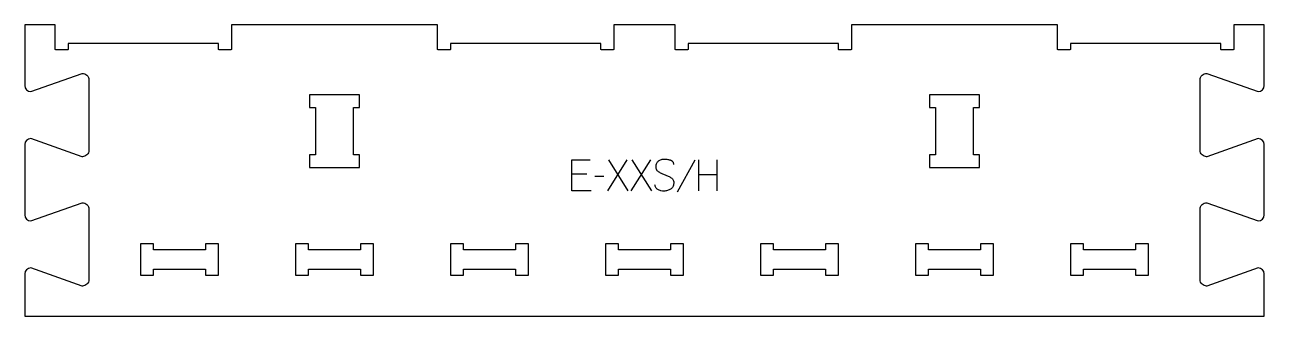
# Model space of a CAD drawing. Extents: x 0 to 1200, y 0 to 282.
import ezdxf

# ---------------------------------------------------------------- set-up
doc = ezdxf.new("R2010")
doc.units = 0
for name, color, linetype in [('1_ANYTOOL_1MMDEEP_LABELS_S', 2, 'CONTINUOUS'), ('3_ANYTOOL_CUTTHROUGH_INSID', 4, 'CONTINUOUS'), ('4_ANYTOOL_CUTTHROUGH_OUTSI', 5, 'CONTINUOUS')]:
    doc.layers.add(name, color=color, linetype=linetype)

msp = doc.modelspace()

# ---------------------------------------------------------------- linework, layer by layer
at = {"layer": '1_ANYTOOL_1MMDEEP_LABELS_S'}
for p, q in [((582.778572, 151.187286), (563.878572, 121.187286)), ((584.021429, 121.187286), (565.078572, 151.187286)), ((605.492857, 151.187286), (586.592857, 121.187286)), ((606.735714, 121.187286), (587.792857, 151.187286)), ((648.435714, 150.715857), (631.25, 119.944429)), ((651.907143, 151.187286), (651.907143, 121.187286)), ((670.207143, 121.187286), (670.207143, 151.187286)), ((543.95, 137.258715), (529.292857, 137.258715)), ((560.45, 135.073), (551.664286, 134.987286)), ((670.207143, 136.487286), (651.907143, 136.487286))]:
    msp.add_line(p, q, dxfattribs=at)
msp.add_lwpolyline([(548.235714, 121.187286), (529.292857, 121.187286), (529.292857, 151.187286), (547.121429, 151.187286)], dxfattribs=at)
msp.add_lwpolyline([(628.121429, 146.601572, 0.071867), (627.928315, 147.938178, 0.100684), (627.301786, 149.119429, 0.047558), (626.827232, 149.595879, 0.038563), (626.277232, 149.984607, 0.037928), (625.580045, 150.332076, 0.026634), (624.842857, 150.587286, 0.028461), (621.819524, 151.273269, 0.041577), (618.735714, 151.530143, 0.036938), (617.233355, 151.419003, 0.041531), (615.767857, 151.074786, 0.041583), (614.39048, 150.497578, 0.038125), (613.121429, 149.708715, 0.057611), (612.051276, 148.71681, 0.065808), (611.257143, 147.496215, 0.06469), (610.779647, 146.03666, 0.046778), (610.635714, 144.501572, 0.052235), (610.79807, 142.951729, 0.075448), (611.342857, 141.501572, 0.076671), (612.258949, 140.328519, 0.061023), (613.464286, 139.444429, 0.021951), (616.49314, 137.917083, 0.018213), (619.635714, 136.637286, -0.02405), (622.737199, 135.331824, -0.02981), (625.678572, 133.701572, -0.068439), (626.819873, 132.735641, -0.079282), (627.628572, 131.483715, -0.076308), (628.053571, 129.905033, -0.047772), (628.078572, 128.258715, -0.046243), (627.785337, 126.577755, -0.06359), (627.135714, 125.006929, -0.064671), (626.162891, 123.72274, -0.057073), (624.907143, 122.708715, -0.067522), (621.938835, 121.345804, -0.070793), (618.714286, 120.844429, -0.064027), (615.575271, 121.206944, -0.070447), (612.65, 122.387286, -0.054374), (611.491583, 123.236919, -0.074742), (610.592857, 124.348, -0.075199), (610.06985, 125.654379, -0.057737), (609.907143, 127.058715)], format="xyb", dxfattribs=at)
at = {"layer": '3_ANYTOOL_CUTTHROUGH_INSID'}
for points in [[(275.5, 143.5), (324, 143.5), (324, 156), (318, 156), (318, 201.5), (324, 201.5), (324, 214), (275.5, 214), (275.5, 201.5), (281.5, 201.5), (281.5, 156), (275.5, 156)], [(875.5, 143.5), (924, 143.5), (924, 156), (918, 156), (918, 201.5), (924, 201.5), (924, 214), (875.5, 214), (875.5, 201.5), (881.5, 201.5), (881.5, 156), (875.5, 156)], [(149.75, 45.5), (175, 45.5), (175, 39.5), (187.5, 39.5), (187.5, 70), (175, 70), (175, 64), (149.75, 64), (124.5, 64), (124.5, 70), (112, 70), (112, 39.5), (124.5, 39.5), (124.5, 45.5)], [(325, 64), (274.5, 64), (274.5, 70), (262, 70), (262, 39.5), (274.5, 39.5), (274.5, 45.5), (325, 45.5), (325, 39.5), (337.5, 39.5), (337.5, 70), (325, 70)], [(449.75, 45.5), (475, 45.5), (475, 39.5), (487.5, 39.5), (487.5, 70), (475, 70), (475, 64), (424.5, 64), (424.5, 70), (412, 70), (412, 39.5), (424.5, 39.5), (424.5, 45.5)], [(625, 64), (574.5, 64), (574.5, 70), (562, 70), (562, 39.5), (574.5, 39.5), (574.5, 45.5), (625, 45.5), (625, 39.5), (637.5, 39.5), (637.5, 70), (625, 70)], [(749.75, 45.5), (775, 45.5), (775, 39.5), (787.5, 39.5), (787.5, 70), (775, 70), (775, 64), (749.75, 64), (724.5, 64), (724.5, 70), (712, 70), (712, 39.5), (724.5, 39.5), (724.5, 45.5)], [(925, 64), (874.5, 64), (874.5, 70), (862, 70), (862, 39.5), (874.5, 39.5), (874.5, 45.5), (925, 45.5), (925, 39.5), (937.5, 39.5), (937.5, 70), (925, 70)], [(1049.75, 45.5), (1075, 45.5), (1075, 39.5), (1087.5, 39.5), (1087.5, 70), (1075, 70), (1075, 64), (1049.75, 64), (1024.5, 64), (1024.5, 70), (1012, 70), (1012, 39.5), (1024.5, 39.5), (1024.5, 45.5)]]:
    msp.add_lwpolyline(points, close=True, dxfattribs=at)
at = {"layer": '4_ANYTOOL_CUTTHROUGH_OUTSI'}
msp.add_lwpolyline([(1199.5, 222.831361), (1199.5, 281.5), (1170, 281.5), (1170, 257.75, -0.414214), (1169.75, 257.5), (1157.75, 257.5, -0.414214), (1157.5, 257.75), (1157.5, 263.5), (1087.75, 263.5), (1012, 263.5), (1012, 257.75, -0.414214), (1011.75, 257.5), (999.75, 257.5, -0.414214), (999.5, 257.75), (999.5, 281.5), (800, 281.5), (800, 257.75, -0.414214), (799.75, 257.5), (787.75, 257.5, -0.414214), (787.5, 257.75), (787.5, 263.5), (749.75, 263.5), (642, 263.5), (642, 257.75, -0.414214), (641.75, 257.5), (629.75, 257.5, -0.414214), (629.5, 257.75), (629.5, 281.5), (570, 281.5), (570, 257.75, -0.414214), (569.75, 257.5), (557.75, 257.5, -0.414214), (557.5, 257.75), (557.5, 263.5), (412, 263.5), (412, 257.75, -0.414214), (411.75, 257.5), (399.75, 257.5, -0.414214), (399.5, 257.75), (399.5, 281.5), (200, 281.5), (200, 257.75, -0.414214), (199.75, 257.5), (187.75, 257.5, -0.414214), (187.5, 257.75), (187.5, 263.5), (42, 263.5), (42, 257.75, -0.414214), (41.75, 257.5), (29.75, 257.5, -0.414214), (29.5, 257.75), (29.5, 281.5), (0, 281.5), (0, 222.831361, 0.412073), (5.707953, 217.081514), (55.667412, 234.567466, -0.084369), (55.75, 234.581501, -0.414214), (62, 228.331501), (62, 160.331501, -0.414214), (55.75, 154.081501, -0.084369), (55.667412, 154.095537), (5.707953, 171.581488, 0.412073), (0, 165.831642), (0, 97.831642, 0.412073), (5.707953, 92.081796), (55.667412, 109.567747, -0.084369), (55.75, 109.581783, -0.414214), (62, 103.331783), (62, 35.331783, -0.414214), (55.75, 29.081783, -0.084369), (55.667412, 29.095818), (5.707953, 46.58177, 0.412073), (0, 40.831923), (0, 0), (149.75, 0), (449.75, 0), (749.75, 0), (1049.75, 0), (1199.5, 0), (1199.5, 40.831923, 0.412073), (1193.792048, 46.58177), (1143.832589, 29.095818, -0.084369), (1143.75, 29.081783, -0.414214), (1137.5, 35.331783), (1137.5, 103.331783, -0.414214), (1143.75, 109.581783, -0.084369), (1143.832589, 109.567747), (1193.792048, 92.081796, 0.412073), (1199.5, 97.831642), (1199.5, 165.831642, 0.412073), (1193.792048, 171.581488), (1143.832589, 154.095537, -0.084369), (1143.75, 154.081501, -0.414214), (1137.5, 160.331501), (1137.5, 228.331501, -0.414214), (1143.75, 234.581501, -0.084369), (1143.832589, 234.567466), (1193.792048, 217.081514, 0.412073)], format="xyb", close=True, dxfattribs=at)

doc.saveas('drawing.dxf')
